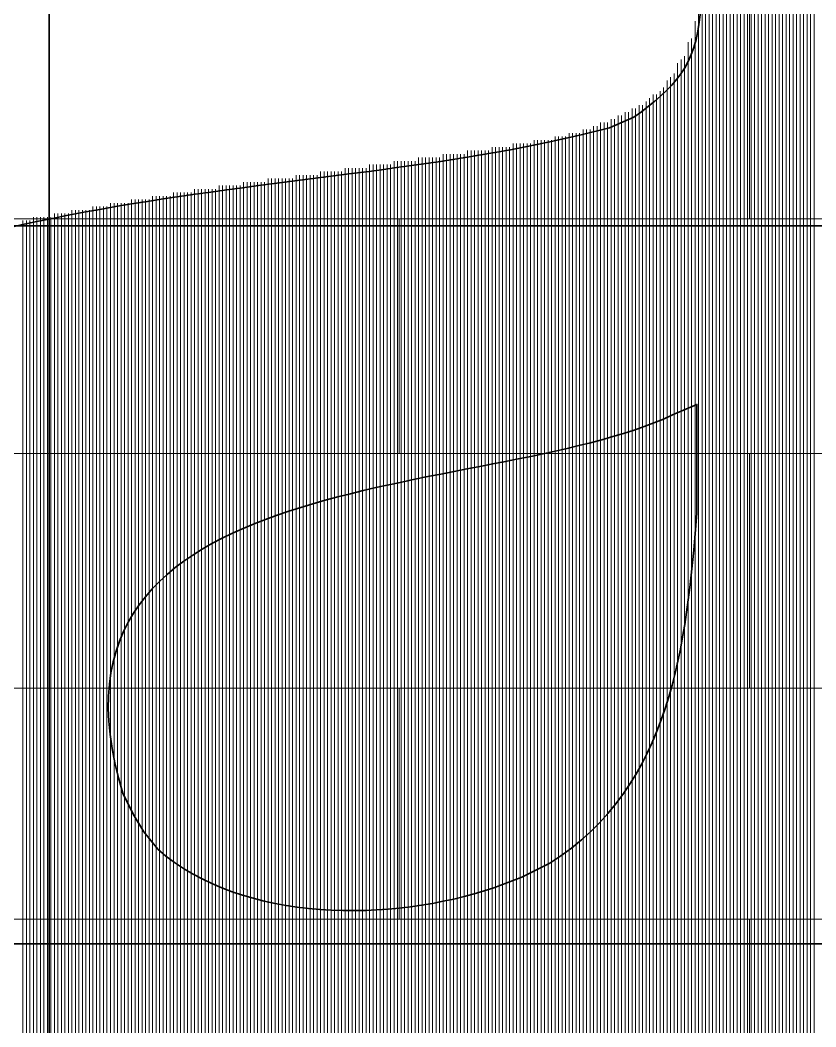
# Model space of a CAD drawing. Header units: inches. Extents: x 5 to 516, y -193 to 129.
# Drawn here: x 94.104 to 94.862, y -83.715 to -82.757 of the extents above; entities that cross this region are included whole.
import ezdxf

# ---------------------------------------------------------------- set-up
doc = ezdxf.new("R2010")
doc.units = ezdxf.units.IN
doc.header["$MEASUREMENT"] = 0
doc.layers.add('PDF4_Geometry', color=7, linetype='Continuous')

msp = doc.modelspace()

# ---------------------------------------------------------------- linework, layer by layer
at = {"layer": 'PDF4_Geometry', "lineweight": 35}
for points in [[(94.1320891, -100.0563172), (94.1320891, -77.7463161), (94.2320891, -77.739648), (94.3320891, -77.7196488)], [(94.6887545, -82.8496488), (94.6654212, -82.8596488), (94.6387545, -82.8663155), (94.6087545, -82.8729822)], [(94.7487559, -83.2263176), (94.7487559, -83.1229842), (94.7254226, -83.1329842)], [(94.2020892, -83.4929843), (94.2120892, -83.5129843), (94.2220892, -83.5296509), (94.2354225, -83.5463176)], [(94.5554226, -83.5829843), (94.5820892, -83.5729843), (94.6087559, -83.5596509)]]:
    msp.add_lwpolyline(points, dxfattribs=at)
at = {"layer": 'PDF4_Geometry', "lineweight": 15}
for points in [[(94.7504227, -83.7346504), (94.7504227, -82.2179837), (94.7504227, -83.7346504)], [(94.7537559, -83.7513164), (94.7537559, -82.2179829), (94.7537559, -83.7513164)], [(94.7570891, -83.7646492), (94.7570891, -82.2179824), (94.7570891, -83.7646492)], [(94.7604223, -83.7946514), (94.7604223, -82.2213179), (94.7604223, -83.7946514)], [(94.7637555, -83.8079842), (94.7637555, -82.2213174), (94.7637555, -83.8079842)], [(94.7670887, -83.8279833), (94.7670887, -82.2213165), (94.7670887, -83.8279833)], [(94.7704219, -83.8413161), (94.7704219, -82.221316), (94.7704219, -83.8413161)], [(94.7737551, -83.8446493), (94.7737551, -82.2213159), (94.7737551, -83.8446493)], [(94.7770883, -83.8613153), (94.7770883, -82.2213152), (94.7770883, -83.8613153)], [(94.7804215, -83.8746515), (94.7804215, -82.221318), (94.7804215, -83.8746515)], [(94.7837547, -83.8779847), (94.7837547, -82.2213179), (94.7837547, -83.8779847)], [(94.7870879, -83.8846511), (94.7870879, -82.224651), (94.7870879, -83.8846511)], [(94.7904211, -83.8846511), (94.7904211, -82.224651), (94.7904211, -83.8846511)], [(94.7937543, -83.8846511), (94.7937543, -82.224651), (94.7937543, -83.8846511)], [(94.7970875, -83.8846511), (94.7970875, -82.224651), (94.7970875, -83.8846511)], [(94.8004207, -83.8846511), (94.8004207, -82.224651), (94.8004207, -83.8846511)], [(94.8037573, -83.8846511), (94.8037573, -82.2279843), (94.8037573, -83.8846511)], [(94.8070871, -83.8846511), (94.8070871, -82.2279843), (94.8070871, -83.8846511)], [(94.8104237, -83.8846511), (94.8104237, -82.2279843), (94.8104237, -83.8846511)], [(94.8137535, -83.8846511), (94.8137535, -82.2279843), (94.8137535, -83.8846511)], [(94.8170901, -83.8846511), (94.8170901, -82.2313176), (94.8170901, -83.8846511)], [(94.8204233, -83.8846511), (94.8204233, -82.2313176), (94.8204233, -83.8846511)], [(94.8237565, -83.8846511), (94.8237565, -82.2313176), (94.8237565, -83.8846511)], [(94.8270897, -83.8846511), (94.8270897, -82.2313176), (94.8270897, -83.8846511)], [(94.8304229, -83.8846511), (94.8304229, -82.2346509), (94.8304229, -83.8846511)], [(94.8337561, -83.8846511), (94.8337561, -82.2346509), (94.8337561, -83.8846511)], [(94.8370892, -83.8846511), (94.8370892, -82.2346509), (94.8370892, -83.8846511)], [(94.8404224, -83.8846511), (94.8404224, -82.2346509), (94.8404224, -83.8846511)], [(94.8437556, -83.8846511), (94.8437556, -82.2379844), (94.8437556, -83.8846511)], [(94.8470888, -83.8846511), (94.8470888, -82.2379844), (94.8470888, -83.8846511)], [(94.850422, -83.8846511), (94.850422, -82.2379844), (94.850422, -83.8846511)], [(94.8537552, -83.8846511), (94.8537552, -82.2379844), (94.8537552, -83.8846511)], [(94.8570884, -83.8846511), (94.8570884, -82.2413176), (94.8570884, -83.8846511)], [(94.8604216, -83.8846511), (94.8604216, -82.2413176), (94.8604216, -83.8846511)], [(94.7470895, -83.7346504), (94.7470895, -82.7579837), (94.7470895, -83.7346504)], [(94.7404231, -83.7413168), (94.7404231, -82.7779834), (94.7404231, -83.7413168)], [(94.7437563, -83.7379836), (94.7437563, -82.7746502), (94.7437563, -83.7379836)], [(94.7304201, -83.7513164), (94.7304201, -82.797983), (94.7304201, -83.7513164)], [(94.7337567, -83.7479832), (94.7337567, -82.7946498), (94.7337567, -83.7479832)], [(94.7370899, -83.74465), (94.7370899, -82.7913166), (94.7370899, -83.74465)], [(94.7270903, -83.7546496), (94.7270903, -82.8079828), (94.7270903, -83.7546496)], [(94.7204239, -83.761316), (94.7204239, -82.8146492), (94.7204239, -83.761316)], [(94.7237537, -83.7579828), (94.7237537, -82.811316), (94.7237537, -83.7579828)], [(94.7070877, -83.7713156), (94.7070877, -82.8279822), (94.7070877, -83.7713156)], [(94.7104209, -83.7679824), (94.7104209, -82.8279823), (94.7104209, -83.7679824)], [(94.7137541, -83.7679824), (94.7137541, -82.824649), (94.7137541, -83.7679824)], [(94.7170873, -83.7646492), (94.7170873, -82.8213158), (94.7170873, -83.7646492)], [(94.693755, -83.7813186), (94.693755, -82.8379852), (94.693755, -83.7813186)], [(94.6970882, -83.7813186), (94.6970882, -82.8379852), (94.6970882, -83.7813186)], [(94.7004214, -83.777982), (94.7004214, -82.8346486), (94.7004214, -83.777982)], [(94.7037545, -83.7746522), (94.7037545, -82.8313188), (94.7037545, -83.7746522)], [(94.6737558, -83.7979846), (94.6737558, -82.8479845), (94.6737558, -83.7979846)], [(94.677089, -83.7946514), (94.677089, -82.8479846), (94.677089, -83.7946514)], [(94.6804222, -83.7913182), (94.6804222, -82.8446514), (94.6804222, -83.7913182)], [(94.6837554, -83.7913182), (94.6837554, -82.8446514), (94.6837554, -83.7913182)], [(94.6870886, -83.787985), (94.6870886, -82.8413182), (94.6870886, -83.787985)], [(94.6904218, -83.7846484), (94.6904218, -82.841315), (94.6904218, -83.7846484)], [(94.6504234, -83.8113173), (94.6504234, -82.8579839), (94.6504234, -83.8113173)], [(94.6537566, -83.8079842), (94.6537566, -82.8579841), (94.6537566, -83.8079842)], [(94.6570898, -83.8079842), (94.6570898, -82.8546507), (94.6570898, -83.8079842)], [(94.660423, -83.804651), (94.660423, -82.8546509), (94.660423, -83.804651)], [(94.6637562, -83.8013178), (94.6637562, -82.854651), (94.6637562, -83.8013178)], [(94.6670894, -83.8013178), (94.6670894, -82.8513177), (94.6670894, -83.8013178)], [(94.6704226, -83.7979846), (94.6704226, -82.8513178), (94.6704226, -83.7979846)], [(94.6270876, -83.8246501), (94.6270876, -82.86465), (94.6270876, -83.8246501)], [(94.6304208, -83.8246501), (94.6304208, -82.86465), (94.6304208, -83.8246501)], [(94.633754, -83.8213169), (94.633754, -82.8646503), (94.633754, -83.8213169)], [(94.6370906, -83.8213169), (94.6370906, -82.8646503), (94.6370906, -83.8213169)], [(94.6404204, -83.8179837), (94.6404204, -82.8613171), (94.6404204, -83.8179837)], [(94.643757, -83.8146505), (94.643757, -82.8613171), (94.643757, -83.8146505)], [(94.6470868, -83.8146505), (94.6470868, -82.8613171), (94.6470868, -83.8146505)], [(94.5737564, -83.8546489), (94.5737564, -82.8746489), (94.5737564, -83.8546489)], [(94.5770896, -83.8546489), (94.5770896, -82.8746489), (94.5770896, -83.8546489)], [(94.5804228, -83.8513157), (94.5804228, -82.874649), (94.5804228, -83.8513157)], [(94.583756, -83.8513157), (94.583756, -82.874649), (94.583756, -83.8513157)], [(94.5870892, -83.8479825), (94.5870892, -82.8746491), (94.5870892, -83.8479825)], [(94.5904224, -83.8479825), (94.5904224, -82.8746491), (94.5904224, -83.8479825)], [(94.5937556, -83.8446493), (94.5937556, -82.8713159), (94.5937556, -83.8446493)], [(94.5970888, -83.8446493), (94.5970888, -82.8713159), (94.5970888, -83.8446493)], [(94.600422, -83.8413161), (94.600422, -82.8713161), (94.600422, -83.8413161)], [(94.6037552, -83.8413161), (94.6037552, -82.8713161), (94.6037552, -83.8413161)], [(94.6070884, -83.8379829), (94.6070884, -82.8713162), (94.6070884, -83.8379829)], [(94.6104216, -83.8379829), (94.6104216, -82.8713162), (94.6104216, -83.8379829)], [(94.6137548, -83.8346497), (94.6137548, -82.867983), (94.6137548, -83.8346497)], [(94.617088, -83.8313165), (94.617088, -82.8679831), (94.617088, -83.8313165)], [(94.6204212, -83.8313165), (94.6204212, -82.8679831), (94.6204212, -83.8313165)], [(94.6237544, -83.8279833), (94.6237544, -82.8679832), (94.6237544, -83.8279833)], [(94.5070891, -83.8813179), (94.5070891, -82.8846511), (94.5070891, -83.8813179)], [(94.5104223, -83.8813179), (94.5104223, -82.8846511), (94.5104223, -83.8813179)], [(94.5137555, -83.8779847), (94.5137555, -82.8846513), (94.5137555, -83.8779847)], [(94.5170887, -83.8779847), (94.5170887, -82.8846513), (94.5170887, -83.8779847)], [(94.5204219, -83.8779847), (94.5204219, -82.8846513), (94.5204219, -83.8779847)], [(94.5237551, -83.8746515), (94.5237551, -82.8846514), (94.5237551, -83.8746515)], [(94.5270883, -83.8746515), (94.5270883, -82.8846514), (94.5270883, -83.8746515)], [(94.5304215, -83.8713183), (94.5304215, -82.8813182), (94.5304215, -83.8713183)], [(94.5337547, -83.8713183), (94.5337547, -82.8813182), (94.5337547, -83.8713183)], [(94.5370879, -83.8713183), (94.5370879, -82.8813182), (94.5370879, -83.8713183)], [(94.5404211, -83.8679817), (94.5404211, -82.881315), (94.5404211, -83.8679817)], [(94.5437543, -83.8679817), (94.5437543, -82.881315), (94.5437543, -83.8679817)], [(94.5470875, -83.8646519), (94.5470875, -82.8813184), (94.5470875, -83.8646519)], [(94.5504207, -83.8646519), (94.5504207, -82.8813184), (94.5504207, -83.8646519)], [(94.5537572, -83.8646519), (94.5537572, -82.8779852), (94.5537572, -83.8646519)], [(94.5570871, -83.8613153), (94.5570871, -82.8779819), (94.5570871, -83.8613153)], [(94.5604236, -83.8613153), (94.5604236, -82.8779819), (94.5604236, -83.8613153)], [(94.5637535, -83.8579855), (94.5637535, -82.8779855), (94.5637535, -83.8579855)], [(94.56709, -83.8579855), (94.56709, -82.8779855), (94.56709, -83.8579855)], [(94.5704232, -83.8546489), (94.5704232, -82.8779822), (94.5704232, -83.8546489)], [(94.4370885, -83.9013171), (94.4370885, -82.8946503), (94.4370885, -83.9013171)], [(94.4404217, -83.9013171), (94.4404217, -82.8946503), (94.4404217, -83.9013171)], [(94.4437549, -83.9013171), (94.4437549, -82.8946503), (94.4437549, -83.9013171)], [(94.4470881, -83.9013171), (94.4470881, -82.8946503), (94.4470881, -83.9013171)], [(94.4504213, -83.8979839), (94.4504213, -82.8946505), (94.4504213, -83.8979839)], [(94.4537545, -83.8979839), (94.4537545, -82.8946505), (94.4537545, -83.8979839)], [(94.4570877, -83.8979839), (94.4570877, -82.8946505), (94.4570877, -83.8979839)], [(94.4604209, -83.8979839), (94.4604209, -82.8913171), (94.4604209, -83.8979839)], [(94.4637541, -83.8946507), (94.4637541, -82.8913173), (94.4637541, -83.8946507)], [(94.4670873, -83.8946507), (94.4670873, -82.8913173), (94.4670873, -83.8946507)], [(94.4704239, -83.8946507), (94.4704239, -82.8913173), (94.4704239, -83.8946507)], [(94.4737537, -83.8946507), (94.4737537, -82.8913173), (94.4737537, -83.8946507)], [(94.4770903, -83.8913175), (94.4770903, -82.8913174), (94.4770903, -83.8913175)], [(94.4804201, -83.8913175), (94.4804201, -82.8913174), (94.4804201, -83.8913175)], [(94.4837567, -83.8913175), (94.4837567, -82.8879841), (94.4837567, -83.8913175)], [(94.4870899, -83.8879843), (94.4870899, -82.8879842), (94.4870899, -83.8879843)], [(94.4904231, -83.8879843), (94.4904231, -82.8879842), (94.4904231, -83.8879843)], [(94.4937563, -83.8879843), (94.4937563, -82.8879842), (94.4937563, -83.8879843)], [(94.4970895, -83.8846511), (94.4970895, -82.8879843), (94.4970895, -83.8846511)], [(94.5004227, -83.8846511), (94.5004227, -82.8879843), (94.5004227, -83.8846511)], [(94.5037559, -83.8813179), (94.5037559, -82.8879845), (94.5037559, -83.8813179)], [(94.367088, -83.9179831), (94.367088, -82.9046497), (94.367088, -83.9179831)], [(94.3704212, -83.9179831), (94.3704212, -82.9046497), (94.3704212, -83.9179831)], [(94.3737544, -83.9179831), (94.3737544, -82.9046497), (94.3737544, -83.9179831)], [(94.3770876, -83.9179831), (94.3770876, -82.9046497), (94.3770876, -83.9179831)], [(94.3804208, -83.9179831), (94.3804208, -82.9046497), (94.3804208, -83.9179831)], [(94.383754, -83.9146499), (94.383754, -82.9046498), (94.383754, -83.9146499)], [(94.3870906, -83.9146499), (94.3870906, -82.9046498), (94.3870906, -83.9146499)], [(94.3904204, -83.9146499), (94.3904204, -82.9013165), (94.3904204, -83.9146499)], [(94.393757, -83.9146499), (94.393757, -82.9013165), (94.393757, -83.9146499)], [(94.3970868, -83.9113167), (94.3970868, -82.9013166), (94.3970868, -83.9113167)], [(94.4004234, -83.9113167), (94.4004234, -82.9013166), (94.4004234, -83.9113167)], [(94.4037566, -83.9113167), (94.4037566, -82.9013166), (94.4037566, -83.9113167)], [(94.4070898, -83.9113167), (94.4070898, -82.9013166), (94.4070898, -83.9113167)], [(94.410423, -83.9079835), (94.410423, -82.9013167), (94.410423, -83.9079835)], [(94.4137562, -83.9079835), (94.4137562, -82.8979834), (94.4137562, -83.9079835)], [(94.4170894, -83.9079835), (94.4170894, -82.8979834), (94.4170894, -83.9079835)], [(94.4204225, -83.9079835), (94.4204225, -82.8979834), (94.4204225, -83.9079835)], [(94.4237557, -83.9046503), (94.4237557, -82.8979835), (94.4237557, -83.9046503)], [(94.4270889, -83.9046503), (94.4270889, -82.8979835), (94.4270889, -83.9046503)], [(94.4304221, -83.9046503), (94.4304221, -82.8979835), (94.4304221, -83.9046503)], [(94.4337553, -83.9046503), (94.4337553, -82.8979835), (94.4337553, -83.9046503)], [(94.2937542, -83.9279827), (94.2937542, -82.9146493), (94.2937542, -83.9279827)], [(94.2970874, -83.9279827), (94.2970874, -82.9146493), (94.2970874, -83.9279827)], [(94.3004206, -83.9279827), (94.3004206, -82.9146493), (94.3004206, -83.9279827)], [(94.3037572, -83.9246495), (94.3037572, -82.9146494), (94.3037572, -83.9246495)], [(94.307087, -83.9246495), (94.307087, -82.9146494), (94.307087, -83.9246495)], [(94.3104236, -83.9246495), (94.3104236, -82.9146494), (94.3104236, -83.9246495)], [(94.3137534, -83.9246495), (94.3137534, -82.9146494), (94.3137534, -83.9246495)], [(94.31709, -83.9246495), (94.31709, -82.9113161), (94.31709, -83.9246495)], [(94.3204232, -83.9246495), (94.3204232, -82.9113161), (94.3204232, -83.9246495)], [(94.3237564, -83.9246495), (94.3237564, -82.9113161), (94.3237564, -83.9246495)], [(94.3270896, -83.9246495), (94.3270896, -82.9113161), (94.3270896, -83.9246495)], [(94.3304228, -83.9246495), (94.3304228, -82.9113161), (94.3304228, -83.9246495)], [(94.333756, -83.9213163), (94.333756, -82.9113162), (94.333756, -83.9213163)], [(94.3370892, -83.9213163), (94.3370892, -82.9113162), (94.3370892, -83.9213163)], [(94.3404224, -83.9213163), (94.3404224, -82.9079829), (94.3404224, -83.9213163)], [(94.3437556, -83.9213163), (94.3437556, -82.9079829), (94.3437556, -83.9213163)], [(94.3470888, -83.9213163), (94.3470888, -82.9079829), (94.3470888, -83.9213163)], [(94.350422, -83.9213163), (94.350422, -82.9079829), (94.350422, -83.9213163)], [(94.3537552, -83.9213163), (94.3537552, -82.9079829), (94.3537552, -83.9213163)], [(94.3570884, -83.9213163), (94.3570884, -82.9079829), (94.3570884, -83.9213163)], [(94.3604216, -83.9179831), (94.3604216, -82.907983), (94.3604216, -83.9179831)], [(94.3637548, -83.9179831), (94.3637548, -82.907983), (94.3637548, -83.9179831)], [(94.2304201, -83.9313159), (94.2304201, -82.9246491), (94.2304201, -83.9313159)], [(94.2337567, -83.9313159), (94.2337567, -82.9246491), (94.2337567, -83.9313159)], [(94.2370899, -83.9313159), (94.2370899, -82.9246491), (94.2370899, -83.9313159)], [(94.2404231, -83.9313159), (94.2404231, -82.9246491), (94.2404231, -83.9313159)], [(94.2437563, -83.9313159), (94.2437563, -82.9246491), (94.2437563, -83.9313159)], [(94.2470895, -83.9313159), (94.2470895, -82.9246491), (94.2470895, -83.9313159)], [(94.2504227, -83.9313159), (94.2504227, -82.9213158), (94.2504227, -83.9313159)], [(94.2537559, -83.9313159), (94.2537559, -82.9213158), (94.2537559, -83.9313159)], [(94.2570891, -83.9313159), (94.2570891, -82.9213158), (94.2570891, -83.9313159)], [(94.2604223, -83.9313159), (94.2604223, -82.9213158), (94.2604223, -83.9313159)], [(94.2637555, -83.9313159), (94.2637555, -82.9213158), (94.2637555, -83.9313159)], [(94.2670887, -83.9313159), (94.2670887, -82.9213158), (94.2670887, -83.9313159)], [(94.2704219, -83.9313159), (94.2704219, -82.9179825), (94.2704219, -83.9313159)], [(94.2737551, -83.9313159), (94.2737551, -82.9179825), (94.2737551, -83.9313159)], [(94.2770883, -83.9279827), (94.2770883, -82.9179826), (94.2770883, -83.9279827)], [(94.2804215, -83.9279827), (94.2804215, -82.9179826), (94.2804215, -83.9279827)], [(94.2837547, -83.9279827), (94.2837547, -82.9179826), (94.2837547, -83.9279827)], [(94.2870878, -83.9279827), (94.2870878, -82.9179826), (94.2870878, -83.9279827)], [(94.290421, -83.9279827), (94.290421, -82.9179826), (94.290421, -83.9279827)], [(94.1737557, -83.9313159), (94.1737557, -82.9346491), (94.1737557, -83.9313159)], [(94.1770889, -83.9313159), (94.1770889, -82.9346491), (94.1770889, -83.9313159)], [(94.1804221, -83.9313159), (94.1804221, -82.9346491), (94.1804221, -83.9313159)], [(94.1837553, -83.9313159), (94.1837553, -82.9346491), (94.1837553, -83.9313159)], [(94.1870885, -83.9313159), (94.1870885, -82.9346491), (94.1870885, -83.9313159)], [(94.1904217, -83.9313159), (94.1904217, -82.9313158), (94.1904217, -83.9313159)], [(94.1937549, -83.9313159), (94.1937549, -82.9313158), (94.1937549, -83.9313159)], [(94.1970881, -83.9313159), (94.1970881, -82.9313158), (94.1970881, -83.9313159)], [(94.2004213, -83.9313159), (94.2004213, -82.9313158), (94.2004213, -83.9313159)], [(94.2037545, -83.9313159), (94.2037545, -82.9313158), (94.2037545, -83.9313159)], [(94.2070877, -83.9313159), (94.2070877, -82.9313158), (94.2070877, -83.9313159)], [(94.2104209, -83.9313159), (94.2104209, -82.9279825), (94.2104209, -83.9313159)], [(94.2137541, -83.9313159), (94.2137541, -82.9279825), (94.2137541, -83.9313159)], [(94.2170873, -83.9313159), (94.2170873, -82.9279825), (94.2170873, -83.9313159)], [(94.2204239, -83.9313159), (94.2204239, -82.9279825), (94.2204239, -83.9313159)], [(94.2237537, -83.9313159), (94.2237537, -82.9279825), (94.2237537, -83.9313159)], [(94.2270903, -83.9313159), (94.2270903, -82.9279825), (94.2270903, -83.9313159)], [(94.1370905, -83.9279827), (94.1370905, -82.9413159), (94.1370905, -83.9279827)], [(94.1404204, -83.9313159), (94.1404204, -82.9413158), (94.1404204, -83.9313159)], [(94.1437569, -83.9313159), (94.1437569, -82.9413158), (94.1437569, -83.9313159)], [(94.1470868, -83.9313159), (94.1470868, -82.9413158), (94.1470868, -83.9313159)], [(94.1504233, -83.9313159), (94.1504233, -82.9413158), (94.1504233, -83.9313159)], [(94.1537565, -83.9313159), (94.1537565, -82.9379825), (94.1537565, -83.9313159)], [(94.1570897, -83.9313159), (94.1570897, -82.9379825), (94.1570897, -83.9313159)], [(94.1604229, -83.9313159), (94.1604229, -82.9379825), (94.1604229, -83.9313159)], [(94.1637561, -83.9313159), (94.1637561, -82.9379825), (94.1637561, -83.9313159)], [(94.1670893, -83.9313159), (94.1670893, -82.9379825), (94.1670893, -83.9313159)], [(94.1704225, -83.9313159), (94.1704225, -82.9379825), (94.1704225, -83.9313159)], [(94.1070884, -83.9279827), (94.1070884, -82.9479826), (94.1070884, -83.9279827)], [(94.1070884, -83.6346511), (94.1070884, -82.9513177), (94.1070884, -83.6346511)], [(94.1104216, -83.9279827), (94.1104216, -82.9479826), (94.1104216, -83.9279827)], [(94.1104216, -83.6346511), (94.1104216, -82.9513177), (94.1104216, -83.6346511)], [(94.1137548, -83.9279827), (94.1137548, -82.9479826), (94.1137548, -83.9279827)], [(94.1137548, -83.6346511), (94.1137548, -82.9513177), (94.1137548, -83.6346511)], [(94.117088, -83.9279827), (94.117088, -82.9446492), (94.117088, -83.9279827)], [(94.117088, -83.6346511), (94.117088, -82.9513177), (94.117088, -83.6346511)], [(94.1204212, -83.9279827), (94.1204212, -82.9446492), (94.1204212, -83.9279827)], [(94.1204212, -83.6346511), (94.1204212, -82.9513177), (94.1204212, -83.6346511)], [(94.1237544, -83.9279827), (94.1237544, -82.9446492), (94.1237544, -83.9279827)], [(94.1237544, -83.6346511), (94.1237544, -82.9513177), (94.1237544, -83.6346511)], [(94.1270876, -83.9279827), (94.1270876, -82.9446492), (94.1270876, -83.9279827)], [(94.1270876, -83.6346511), (94.1270876, -82.9513177), (94.1270876, -83.6346511)], [(94.1304208, -83.9279827), (94.1304208, -82.9446492), (94.1304208, -83.9279827)], [(94.1304208, -83.6346511), (94.1304208, -82.9513177), (94.1304208, -83.6346511)], [(94.133754, -83.9279827), (94.133754, -82.9446492), (94.133754, -83.9279827)], [(94.133754, -83.6346511), (94.133754, -82.9513177), (94.133754, -83.6346511)], [(94.1370905, -83.6346511), (94.1370905, -82.9513177), (94.1370905, -83.6346511)], [(94.1404204, -83.6346511), (94.1404204, -82.9513177), (94.1404204, -83.6346511)], [(94.1437569, -83.6346511), (94.1437569, -82.9513177), (94.1437569, -83.6346511)], [(94.1470868, -83.6346511), (94.1470868, -82.9513177), (94.1470868, -83.6346511)], [(94.1504233, -83.6346511), (94.1504233, -82.9513177), (94.1504233, -83.6346511)], [(94.1537565, -83.6346511), (94.1537565, -82.9513177), (94.1537565, -83.6346511)], [(94.1570897, -83.6346511), (94.1570897, -82.9513177), (94.1570897, -83.6346511)], [(94.1604229, -83.6346511), (94.1604229, -82.9513177), (94.1604229, -83.6346511)], [(94.1637561, -83.6346511), (94.1637561, -82.9513177), (94.1637561, -83.6346511)], [(94.1670893, -83.6346511), (94.1670893, -82.9513177), (94.1670893, -83.6346511)], [(94.1704225, -83.6346511), (94.1704225, -82.9513177), (94.1704225, -83.6346511)], [(94.1737557, -83.6346511), (94.1737557, -82.9513177), (94.1737557, -83.6346511)], [(94.1770889, -83.6346511), (94.1770889, -82.9513177), (94.1770889, -83.6346511)], [(94.1804221, -83.6346511), (94.1804221, -82.9513177), (94.1804221, -83.6346511)], [(94.1837553, -83.6346511), (94.1837553, -82.9513177), (94.1837553, -83.6346511)], [(94.1870885, -83.6346511), (94.1870885, -82.9513177), (94.1870885, -83.6346511)], [(94.1904217, -83.6346511), (94.1904217, -82.9513177), (94.1904217, -83.6346511)], [(94.1937549, -83.6346511), (94.1937549, -82.9513177), (94.1937549, -83.6346511)], [(94.1970881, -83.6346511), (94.1970881, -82.9513177), (94.1970881, -83.6346511)], [(94.2004213, -83.6346511), (94.2004213, -82.9513177), (94.2004213, -83.6346511)], [(94.2037545, -83.6346511), (94.2037545, -82.9513177), (94.2037545, -83.6346511)], [(94.2070877, -83.6346511), (94.2070877, -82.9513177), (94.2070877, -83.6346511)], [(94.2104209, -83.6346511), (94.2104209, -82.9513177), (94.2104209, -83.6346511)], [(94.2137541, -83.6346511), (94.2137541, -82.9513177), (94.2137541, -83.6346511)], [(94.2170873, -83.6346511), (94.2170873, -82.9513177), (94.2170873, -83.6346511)], [(94.2204239, -83.6346511), (94.2204239, -82.9513177), (94.2204239, -83.6346511)], [(94.2237537, -83.6346511), (94.2237537, -82.9513177), (94.2237537, -83.6346511)], [(94.2270903, -83.6346511), (94.2270903, -82.9513177), (94.2270903, -83.6346511)], [(94.2304201, -83.6346511), (94.2304201, -82.9513177), (94.2304201, -83.6346511)], [(94.2337567, -83.6346511), (94.2337567, -82.9513177), (94.2337567, -83.6346511)], [(94.2370899, -83.6346511), (94.2370899, -82.9513177), (94.2370899, -83.6346511)], [(94.2404231, -83.6346511), (94.2404231, -82.9513177), (94.2404231, -83.6346511)], [(94.2437563, -83.6346511), (94.2437563, -82.9513177), (94.2437563, -83.6346511)], [(94.2470895, -83.6346511), (94.2470895, -82.9513177), (94.2470895, -83.6346511)], [(94.2504227, -83.6346511), (94.2504227, -82.9513177), (94.2504227, -83.6346511)], [(94.2537559, -83.6346511), (94.2537559, -82.9513177), (94.2537559, -83.6346511)], [(94.2570891, -83.6346511), (94.2570891, -82.9513177), (94.2570891, -83.6346511)], [(94.2604223, -83.6346511), (94.2604223, -82.9513177), (94.2604223, -83.6346511)], [(94.2637555, -83.6346511), (94.2637555, -82.9513177), (94.2637555, -83.6346511)], [(94.2670887, -83.6346511), (94.2670887, -82.9513177), (94.2670887, -83.6346511)], [(94.2704219, -83.6346511), (94.2704219, -82.9513177), (94.2704219, -83.6346511)], [(94.2737551, -83.6346511), (94.2737551, -82.9513177), (94.2737551, -83.6346511)], [(94.2770883, -83.6346511), (94.2770883, -82.9513177), (94.2770883, -83.6346511)], [(94.2804215, -83.6346511), (94.2804215, -82.9513177), (94.2804215, -83.6346511)], [(94.2837547, -83.6346511), (94.2837547, -82.9513177), (94.2837547, -83.6346511)], [(94.2870878, -83.6346511), (94.2870878, -82.9513177), (94.2870878, -83.6346511)], [(94.290421, -83.6346511), (94.290421, -82.9513177), (94.290421, -83.6346511)], [(94.2937542, -83.6346511), (94.2937542, -82.9513177), (94.2937542, -83.6346511)], [(94.2970874, -83.6346511), (94.2970874, -82.9513177), (94.2970874, -83.6346511)], [(94.3004206, -83.6346511), (94.3004206, -82.9513177), (94.3004206, -83.6346511)], [(94.3037572, -83.6346511), (94.3037572, -82.9513177), (94.3037572, -83.6346511)], [(94.307087, -83.6346511), (94.307087, -82.9513177), (94.307087, -83.6346511)], [(94.3104236, -83.6346511), (94.3104236, -82.9513177), (94.3104236, -83.6346511)], [(94.3137534, -83.6346511), (94.3137534, -82.9513177), (94.3137534, -83.6346511)], [(94.31709, -83.6346511), (94.31709, -82.9513177), (94.31709, -83.6346511)], [(94.3204232, -83.6346511), (94.3204232, -82.9513177), (94.3204232, -83.6346511)], [(94.3237564, -83.6346511), (94.3237564, -82.9513177), (94.3237564, -83.6346511)], [(94.3270896, -83.6346511), (94.3270896, -82.9513177), (94.3270896, -83.6346511)], [(94.3304228, -83.6346511), (94.3304228, -82.9513177), (94.3304228, -83.6346511)], [(94.333756, -83.6346511), (94.333756, -82.9513177), (94.333756, -83.6346511)], [(94.3370892, -83.6346511), (94.3370892, -82.9513177), (94.3370892, -83.6346511)], [(94.3404224, -83.6346511), (94.3404224, -82.9513177), (94.3404224, -83.6346511)], [(94.3437556, -83.6346511), (94.3437556, -82.9513177), (94.3437556, -83.6346511)], [(94.3470888, -83.6346511), (94.3470888, -82.9513177), (94.3470888, -83.6346511)], [(94.350422, -83.6346511), (94.350422, -82.9513177), (94.350422, -83.6346511)], [(94.3537552, -83.6346511), (94.3537552, -82.9513177), (94.3537552, -83.6346511)], [(94.3570884, -83.6346511), (94.3570884, -82.9513177), (94.3570884, -83.6346511)], [(94.3604216, -83.6346511), (94.3604216, -82.9513177), (94.3604216, -83.6346511)], [(94.3637548, -83.6346511), (94.3637548, -82.9513177), (94.3637548, -83.6346511)], [(94.367088, -83.6346511), (94.367088, -82.9513177), (94.367088, -83.6346511)], [(94.3704212, -83.6346511), (94.3704212, -82.9513177), (94.3704212, -83.6346511)], [(94.3737544, -83.6346511), (94.3737544, -82.9513177), (94.3737544, -83.6346511)], [(94.3770876, -83.6346511), (94.3770876, -82.9513177), (94.3770876, -83.6346511)], [(94.3804208, -83.6346511), (94.3804208, -82.9513177), (94.3804208, -83.6346511)], [(94.383754, -83.6346511), (94.383754, -82.9513177), (94.383754, -83.6346511)], [(94.3870906, -83.6346511), (94.3870906, -82.9513177), (94.3870906, -83.6346511)], [(94.3904204, -83.6346511), (94.3904204, -82.9513177), (94.3904204, -83.6346511)], [(94.393757, -83.6346511), (94.393757, -82.9513177), (94.393757, -83.6346511)], [(94.3970868, -83.6346511), (94.3970868, -82.9513177), (94.3970868, -83.6346511)], [(94.4004234, -83.6346511), (94.4004234, -82.9513177), (94.4004234, -83.6346511)], [(94.4037566, -83.6346511), (94.4037566, -82.9513177), (94.4037566, -83.6346511)], [(94.4070898, -83.6346511), (94.4070898, -82.9513177), (94.4070898, -83.6346511)], [(94.410423, -83.6346511), (94.410423, -82.9513177), (94.410423, -83.6346511)], [(94.4137562, -83.6346511), (94.4137562, -82.9513177), (94.4137562, -83.6346511)], [(94.4170894, -83.6346511), (94.4170894, -82.9513177), (94.4170894, -83.6346511)], [(94.4204225, -83.6346511), (94.4204225, -82.9513177), (94.4204225, -83.6346511)], [(94.4237557, -83.6346511), (94.4237557, -82.9513177), (94.4237557, -83.6346511)], [(94.4270889, -83.6346511), (94.4270889, -82.9513177), (94.4270889, -83.6346511)], [(94.4304221, -83.6346511), (94.4304221, -82.9513177), (94.4304221, -83.6346511)], [(94.4337553, -83.6346511), (94.4337553, -82.9513177), (94.4337553, -83.6346511)], [(94.4370885, -83.6346511), (94.4370885, -82.9513177), (94.4370885, -83.6346511)], [(94.4404217, -83.6346511), (94.4404217, -82.9513177), (94.4404217, -83.6346511)], [(94.4437549, -83.6346511), (94.4437549, -82.9513177), (94.4437549, -83.6346511)], [(94.4470881, -83.6346511), (94.4470881, -82.9513177), (94.4470881, -83.6346511)], [(94.4504213, -83.6346511), (94.4504213, -82.9513177), (94.4504213, -83.6346511)], [(94.4537545, -83.6346511), (94.4537545, -82.9513177), (94.4537545, -83.6346511)], [(94.4570877, -83.6346511), (94.4570877, -82.9513177), (94.4570877, -83.6346511)], [(94.4604209, -83.6346511), (94.4604209, -82.9513177), (94.4604209, -83.6346511)], [(94.4637541, -83.6346511), (94.4637541, -82.9513177), (94.4637541, -83.6346511)], [(94.4670873, -83.6346511), (94.4670873, -82.9513177), (94.4670873, -83.6346511)], [(94.4704239, -83.6346511), (94.4704239, -82.9513177), (94.4704239, -83.6346511)], [(94.4737537, -83.6346511), (94.4737537, -82.9513177), (94.4737537, -83.6346511)], [(94.4770903, -83.6346511), (94.4770903, -82.9513177), (94.4770903, -83.6346511)], [(94.4804201, -83.6346511), (94.4804201, -82.9513177), (94.4804201, -83.6346511)], [(94.4837567, -83.6346511), (94.4837567, -82.9513177), (94.4837567, -83.6346511)], [(94.4870899, -83.6346511), (94.4870899, -82.9513177), (94.4870899, -83.6346511)], [(94.4904231, -83.6346511), (94.4904231, -82.9513177), (94.4904231, -83.6346511)], [(94.4937563, -83.6346511), (94.4937563, -82.9513177), (94.4937563, -83.6346511)], [(94.4970895, -83.6346511), (94.4970895, -82.9513177), (94.4970895, -83.6346511)], [(94.5004227, -83.6346511), (94.5004227, -82.9513177), (94.5004227, -83.6346511)], [(94.5037559, -83.6346511), (94.5037559, -82.9513177), (94.5037559, -83.6346511)], [(94.5070891, -83.6346511), (94.5070891, -82.9513177), (94.5070891, -83.6346511)], [(94.5104223, -83.6346511), (94.5104223, -82.9513177), (94.5104223, -83.6346511)], [(94.5137555, -83.6346511), (94.5137555, -82.9513177), (94.5137555, -83.6346511)], [(94.5170887, -83.6346511), (94.5170887, -82.9513177), (94.5170887, -83.6346511)], [(94.5204219, -83.6346511), (94.5204219, -82.9513177), (94.5204219, -83.6346511)], [(94.5237551, -83.6346511), (94.5237551, -82.9513177), (94.5237551, -83.6346511)], [(94.5270883, -83.6346511), (94.5270883, -82.9513177), (94.5270883, -83.6346511)], [(94.5304215, -83.6346511), (94.5304215, -82.9513177), (94.5304215, -83.6346511)], [(94.5337547, -83.6346511), (94.5337547, -82.9513177), (94.5337547, -83.6346511)], [(94.5370879, -83.6346511), (94.5370879, -82.9513177), (94.5370879, -83.6346511)], [(94.5404211, -83.6346511), (94.5404211, -82.9513177), (94.5404211, -83.6346511)], [(94.5437543, -83.6346511), (94.5437543, -82.9513177), (94.5437543, -83.6346511)], [(94.5470875, -83.6346511), (94.5470875, -82.9513177), (94.5470875, -83.6346511)], [(94.5504207, -83.6346511), (94.5504207, -82.9513177), (94.5504207, -83.6346511)], [(94.5537572, -83.6346511), (94.5537572, -82.9513177), (94.5537572, -83.6346511)], [(94.5570871, -83.6346511), (94.5570871, -82.9513177), (94.5570871, -83.6346511)], [(94.5604236, -83.6346511), (94.5604236, -82.9513177), (94.5604236, -83.6346511)], [(94.5637535, -83.6346511), (94.5637535, -82.9513177), (94.5637535, -83.6346511)], [(94.56709, -83.6346511), (94.56709, -82.9513177), (94.56709, -83.6346511)], [(94.5704232, -83.6346511), (94.5704232, -82.9513177), (94.5704232, -83.6346511)], [(94.5737564, -83.6346511), (94.5737564, -82.9513177), (94.5737564, -83.6346511)], [(94.5770896, -83.6346511), (94.5770896, -82.9513177), (94.5770896, -83.6346511)], [(94.5804228, -83.6346511), (94.5804228, -82.9513177), (94.5804228, -83.6346511)], [(94.583756, -83.6346511), (94.583756, -82.9513177), (94.583756, -83.6346511)], [(94.5870892, -83.6346511), (94.5870892, -82.9513177), (94.5870892, -83.6346511)], [(94.5904224, -83.6346511), (94.5904224, -82.9513177), (94.5904224, -83.6346511)], [(94.5937556, -83.6346511), (94.5937556, -82.9513177), (94.5937556, -83.6346511)], [(94.5970888, -83.6346511), (94.5970888, -82.9513177), (94.5970888, -83.6346511)], [(94.600422, -83.6346511), (94.600422, -82.9513177), (94.600422, -83.6346511)], [(94.6037552, -83.6346511), (94.6037552, -82.9513177), (94.6037552, -83.6346511)], [(94.6070884, -83.6346511), (94.6070884, -82.9513177), (94.6070884, -83.6346511)], [(94.6104216, -83.6346511), (94.6104216, -82.9513177), (94.6104216, -83.6346511)], [(94.6137548, -83.6346511), (94.6137548, -82.9513177), (94.6137548, -83.6346511)], [(94.617088, -83.6346511), (94.617088, -82.9513177), (94.617088, -83.6346511)], [(94.6204212, -83.6346511), (94.6204212, -82.9513177), (94.6204212, -83.6346511)], [(94.6237544, -83.6346511), (94.6237544, -82.9513177), (94.6237544, -83.6346511)], [(94.6270876, -83.6346511), (94.6270876, -82.9513177), (94.6270876, -83.6346511)], [(94.6304208, -83.6346511), (94.6304208, -82.9513177), (94.6304208, -83.6346511)], [(94.633754, -83.6346511), (94.633754, -82.9513177), (94.633754, -83.6346511)], [(94.6370906, -83.6346511), (94.6370906, -82.9513177), (94.6370906, -83.6346511)], [(94.6404204, -83.6346511), (94.6404204, -82.9513177), (94.6404204, -83.6346511)], [(94.643757, -83.6346511), (94.643757, -82.9513177), (94.643757, -83.6346511)], [(94.6470868, -83.6346511), (94.6470868, -82.9513177), (94.6470868, -83.6346511)], [(94.6504234, -83.6346511), (94.6504234, -82.9513177), (94.6504234, -83.6346511)], [(94.6537566, -83.6346511), (94.6537566, -82.9513177), (94.6537566, -83.6346511)], [(94.6570898, -83.6346511), (94.6570898, -82.9513177), (94.6570898, -83.6346511)], [(94.660423, -83.6346511), (94.660423, -82.9513177), (94.660423, -83.6346511)], [(94.6637562, -83.6346511), (94.6637562, -82.9513177), (94.6637562, -83.6346511)], [(94.6670894, -83.6346511), (94.6670894, -82.9513177), (94.6670894, -83.6346511)], [(94.6704226, -83.6346511), (94.6704226, -82.9513177), (94.6704226, -83.6346511)], [(94.6737558, -83.6346511), (94.6737558, -82.9513177), (94.6737558, -83.6346511)], [(94.677089, -83.6346511), (94.677089, -82.9513177), (94.677089, -83.6346511)], [(94.6804222, -83.6346511), (94.6804222, -82.9513177), (94.6804222, -83.6346511)], [(94.6837554, -83.6346511), (94.6837554, -82.9513177), (94.6837554, -83.6346511)], [(94.6870886, -83.6346511), (94.6870886, -82.9513177), (94.6870886, -83.6346511)], [(94.6904218, -83.6346511), (94.6904218, -82.9513177), (94.6904218, -83.6346511)], [(94.693755, -83.6346511), (94.693755, -82.9513177), (94.693755, -83.6346511)], [(94.6970882, -83.6346511), (94.6970882, -82.9513177), (94.6970882, -83.6346511)], [(94.7004214, -83.6346511), (94.7004214, -82.9513177), (94.7004214, -83.6346511)], [(94.7037545, -83.6346511), (94.7037545, -82.9513177), (94.7037545, -83.6346511)], [(94.7070877, -83.6346511), (94.7070877, -82.9513177), (94.7070877, -83.6346511)], [(94.7104209, -83.6346511), (94.7104209, -82.9513177), (94.7104209, -83.6346511)], [(94.7137541, -83.6346511), (94.7137541, -82.9513177), (94.7137541, -83.6346511)], [(94.7170873, -83.6346511), (94.7170873, -82.9513177), (94.7170873, -83.6346511)], [(94.7204239, -83.6346511), (94.7204239, -82.9513177), (94.7204239, -83.6346511)], [(94.7237537, -83.6346511), (94.7237537, -82.9513177), (94.7237537, -83.6346511)], [(94.7270903, -83.6346511), (94.7270903, -82.9513177), (94.7270903, -83.6346511)], [(94.7304201, -83.6346511), (94.7304201, -82.9513177), (94.7304201, -83.6346511)], [(94.7337567, -83.6346511), (94.7337567, -82.9513177), (94.7337567, -83.6346511)], [(94.7370899, -83.6346511), (94.7370899, -82.9513177), (94.7370899, -83.6346511)], [(94.7404231, -83.6346511), (94.7404231, -82.9513177), (94.7404231, -83.6346511)], [(94.7437563, -83.6346511), (94.7437563, -82.9513177), (94.7437563, -83.6346511)], [(94.7470895, -83.6346511), (94.7470895, -82.9513177), (94.7470895, -83.6346511)], [(94.7504227, -83.6346511), (94.7504227, -82.9513177), (94.7504227, -83.6346511)], [(94.7537559, -83.6346511), (94.7537559, -82.9513177), (94.7537559, -83.6346511)], [(94.7570891, -83.6346511), (94.7570891, -82.9513177), (94.7570891, -83.6346511)], [(94.7604223, -83.6346511), (94.7604223, -82.9513177), (94.7604223, -83.6346511)], [(94.7637555, -83.6346511), (94.7637555, -82.9513177), (94.7637555, -83.6346511)], [(94.7670887, -83.6346511), (94.7670887, -82.9513177), (94.7670887, -83.6346511)], [(94.7704219, -83.6346511), (94.7704219, -82.9513177), (94.7704219, -83.6346511)], [(94.7737551, -83.6346511), (94.7737551, -82.9513177), (94.7737551, -83.6346511)], [(94.7770883, -83.6346511), (94.7770883, -82.9513177), (94.7770883, -83.6346511)], [(94.7804215, -83.6346511), (94.7804215, -82.9513177), (94.7804215, -83.6346511)], [(94.7837547, -83.6346511), (94.7837547, -82.9513177), (94.7837547, -83.6346511)], [(94.7870879, -83.6346511), (94.7870879, -82.9513177), (94.7870879, -83.6346511)], [(94.7904211, -83.6346511), (94.7904211, -82.9513177), (94.7904211, -83.6346511)], [(94.7937543, -83.6346511), (94.7937543, -82.9513177), (94.7937543, -83.6346511)], [(94.7970875, -83.6346511), (94.7970875, -82.9513177), (94.7970875, -83.6346511)], [(94.8004207, -83.6346511), (94.8004207, -82.9513177), (94.8004207, -83.6346511)], [(94.8037573, -83.6346511), (94.8037573, -82.9513177), (94.8037573, -83.6346511)], [(94.8070871, -83.6346511), (94.8070871, -82.9513177), (94.8070871, -83.6346511)], [(94.8104237, -83.6346511), (94.8104237, -82.9513177), (94.8104237, -83.6346511)], [(94.8137535, -83.6346511), (94.8137535, -82.9513177), (94.8137535, -83.6346511)], [(94.8170901, -83.6346511), (94.8170901, -82.9513177), (94.8170901, -83.6346511)], [(94.8204233, -83.6346511), (94.8204233, -82.9513177), (94.8204233, -83.6346511)], [(94.8237565, -83.6346511), (94.8237565, -82.9513177), (94.8237565, -83.6346511)], [(94.8270897, -83.6346511), (94.8270897, -82.9513177), (94.8270897, -83.6346511)], [(94.8304229, -83.6346511), (94.8304229, -82.9513177), (94.8304229, -83.6346511)], [(94.8337561, -83.6346511), (94.8337561, -82.9513177), (94.8337561, -83.6346511)], [(94.8370892, -83.6346511), (94.8370892, -82.9513177), (94.8370892, -83.6346511)], [(94.8404224, -83.6346511), (94.8404224, -82.9513177), (94.8404224, -83.6346511)], [(94.8437556, -83.6346511), (94.8437556, -82.9513177), (94.8437556, -83.6346511)], [(94.8470888, -83.6346511), (94.8470888, -82.9513177), (94.8470888, -83.6346511)], [(94.850422, -83.6346511), (94.850422, -82.9513177), (94.850422, -83.6346511)], [(94.8537552, -83.6346511), (94.8537552, -82.9513177), (94.8537552, -83.6346511)], [(94.8570884, -83.6346511), (94.8570884, -82.9513177), (94.8570884, -83.6346511)], [(94.8604216, -83.6346511), (94.8604216, -82.9513177), (94.8604216, -83.6346511)]]:
    msp.add_lwpolyline(points, close=True, dxfattribs=at)
for points in [[(94.1320924, -82.9463156), (94.1320924, -82.7263156)], [(94.7987592, -82.9463156), (94.7987592, -82.7263156)], [(78.672093, -82.9463156), (90.7987622, -82.9463156), (96.6354292, -82.9463156), (105.0054318, -82.9463156)], [(94.4654258, -83.169649), (94.4654258, -82.9463156)], [(78.672093, -83.169649), (90.7987622, -83.169649), (96.6354292, -83.169649), (105.0054318, -83.169649)], [(94.1320924, -83.3929824), (94.1320924, -83.169649)], [(94.7987592, -83.3929824), (94.7987592, -83.169649)], [(78.672093, -83.3929824), (90.7987622, -83.3929824), (96.6354292, -83.3929824), (105.0054318, -83.3929824)], [(94.4654258, -83.6129823), (94.4654258, -83.3929824)], [(78.672093, -83.6129823), (90.7987622, -83.6129823), (96.6354292, -83.6129823), (105.0054318, -83.6129823)], [(94.1320924, -83.8363159), (94.1320924, -83.6129823)], [(94.7987592, -83.8363159), (94.7987592, -83.6129823)]]:
    msp.add_lwpolyline(points, dxfattribs=at)
at = {"layer": 'PDF4_Geometry', "lineweight": 35}
msp.add_lwpolyline([(83.8754184, -83.6363167), (83.8754184, -82.9529833), (99.6120869, -82.9529833), (99.6120869, -83.6363167)], close=True, dxfattribs=at)
for points in [[(94.7520879, -82.7496488), (94.7477546, -82.8014822), (94.7280323, -82.82076), (94.6887545, -82.8496488)], [(94.6087545, -82.8729822), (94.3483656, -82.9301488), (93.9350878, -82.9143711), (93.7420878, -83.1363155)], [(94.7254226, -83.1329842), (94.5463114, -83.216762), (94.1049781, -83.1733176), (94.2020892, -83.4929843)], [(93.6887545, -83.2196489), (93.4440878, -83.8985379), (94.2306434, -84.1115379), (94.6920879, -83.7896489)], [(94.6087559, -83.5596509), (94.7250337, -83.4865398), (94.7386448, -83.3511509), (94.7487559, -83.2263176)], [(94.2354225, -83.5463176), (94.3170892, -83.617762), (94.4587559, -83.6155398), (94.5554226, -83.5829843)]]:
    msp.add_open_spline(points, degree=3, dxfattribs=at)

doc.saveas('drawing.dxf')
